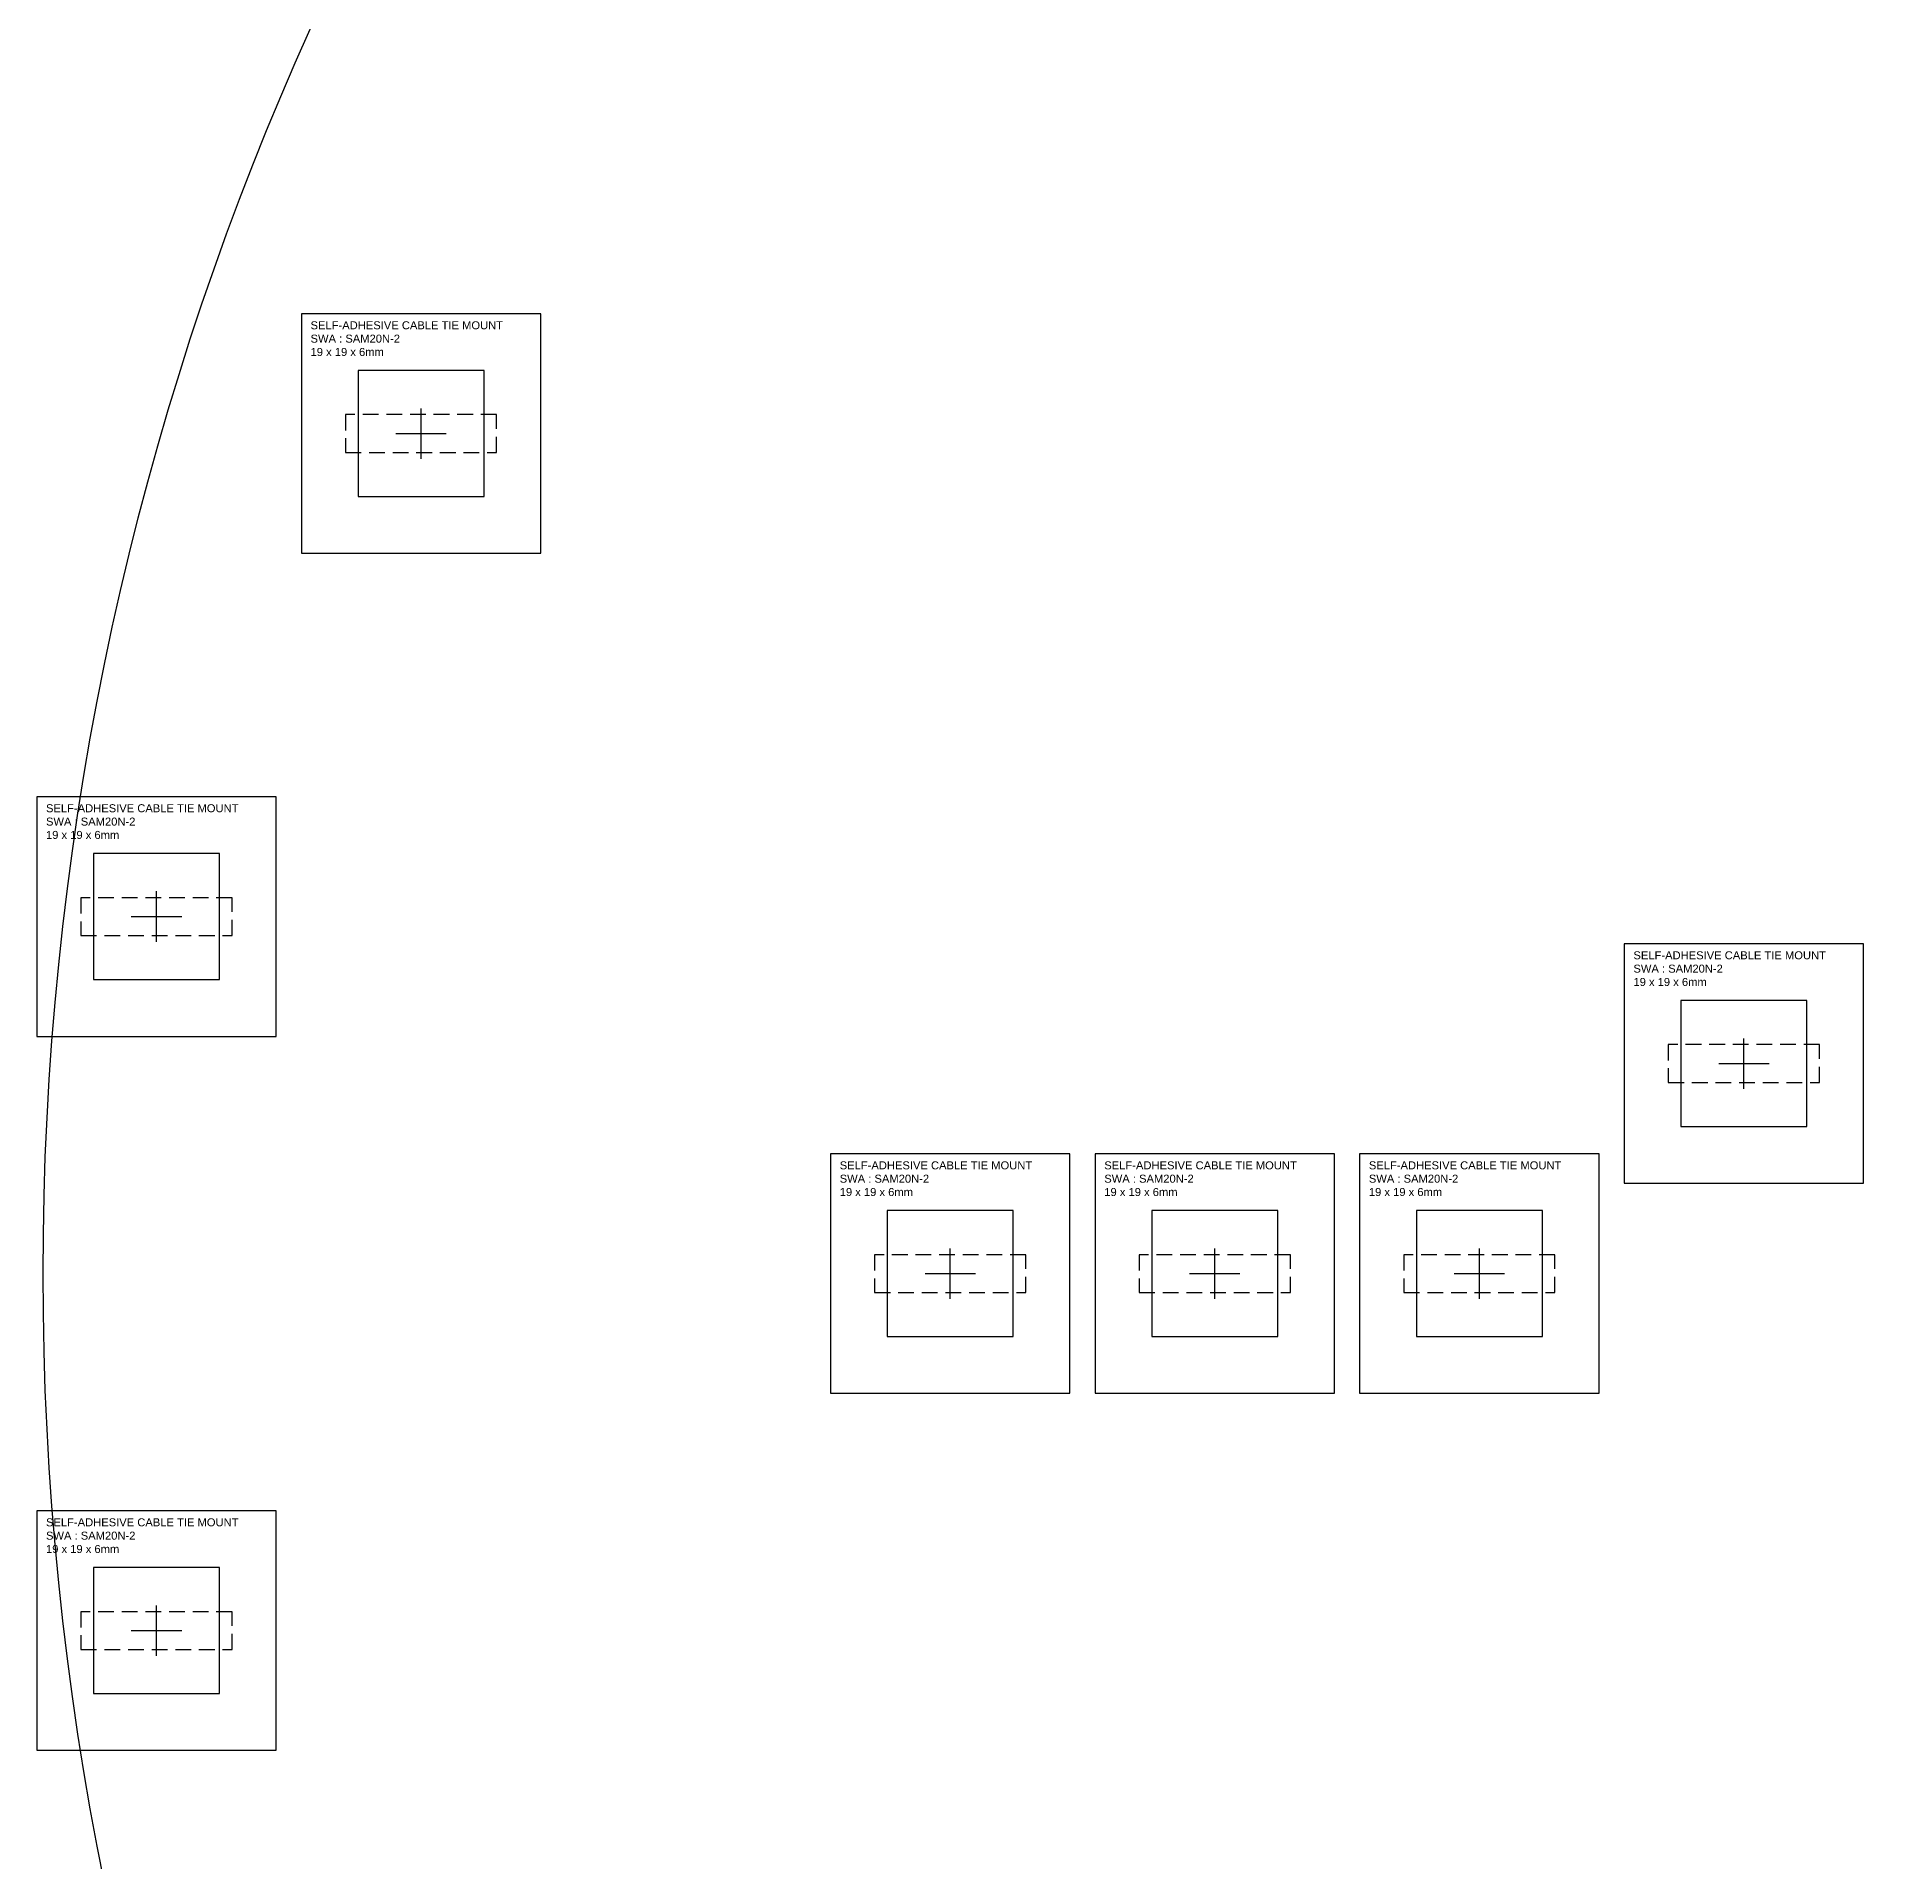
# Model space of a CAD drawing. Header units: millimetres. Extents: x 1440 to 4320, y -880 to 0.
# Drawn here: x 2639.5 to 2785.5, y -486.6 to -341.8 of the extents above; entities that cross this region are included whole.
import ezdxf

# ---------------------------------------------------------------- set-up
doc = ezdxf.new("R2010")
doc.units = ezdxf.units.MM
doc.header["$LTSCALE"] = 10
doc.header["$MEASUREMENT"] = 0
doc.linetypes.add('DASHED', pattern=[0.75, 0.5, -0.25])
doc.layers.add('Component', color=210, linetype='Continuous')
doc.layers.add('Outer Face', color=253, linetype='Continuous')
doc.styles.get("Standard").update_dxf_attribs({"font": 'arial.ttf'})

msp = doc.modelspace()

# ---------------------------------------------------------------- linework, layer by layer
at = {"layer": 'Component'}
for points in [[(2660.5, -363.83), (2660.5, -382.83), (2679.5, -382.83), (2679.5, -363.83)], [(2665, -368.33), (2665, -378.33), (2675, -378.33), (2675, -368.33)], [(2639.5, -402.17), (2639.5, -421.17), (2658.5, -421.17), (2658.5, -402.17)], [(2644, -406.67), (2644, -416.67), (2654, -416.67), (2654, -406.67)], [(2765.5, -413.83), (2765.5, -432.83), (2784.5, -432.83), (2784.5, -413.83)], [(2770, -418.33), (2770, -428.33), (2780, -428.33), (2780, -418.33)], [(2702.5, -430.5), (2702.5, -449.5), (2721.5, -449.5), (2721.5, -430.5)], [(2723.5, -430.5), (2723.5, -449.5), (2742.5, -449.5), (2742.5, -430.5)], [(2744.5, -430.5), (2744.5, -449.5), (2763.5, -449.5), (2763.5, -430.5)], [(2707, -435), (2707, -445), (2717, -445), (2717, -435)], [(2728, -435), (2728, -445), (2738, -445), (2738, -435)], [(2749, -435), (2749, -445), (2759, -445), (2759, -435)], [(2639.5, -458.83), (2639.5, -477.83), (2658.5, -477.83), (2658.5, -458.83)], [(2644, -463.33), (2644, -473.33), (2654, -473.33), (2654, -463.33)]]:
    msp.add_lwpolyline(points, close=True, dxfattribs=at)
at = {"layer": 'Component', "color": 252, "linetype": 'DASHED', "ltscale": 0.25}
for points in [[(2676, -371.83), (2664, -371.83), (2664, -374.83), (2676, -374.83)], [(2655, -410.17), (2643, -410.17), (2643, -413.17), (2655, -413.17)], [(2781, -421.83), (2769, -421.83), (2769, -424.83), (2781, -424.83)], [(2718, -438.5), (2706, -438.5), (2706, -441.5), (2718, -441.5)], [(2739, -438.5), (2727, -438.5), (2727, -441.5), (2739, -441.5)], [(2760, -438.5), (2748, -438.5), (2748, -441.5), (2760, -441.5)], [(2655, -466.83), (2643, -466.83), (2643, -469.83), (2655, -469.83)]]:
    msp.add_lwpolyline(points, close=True, dxfattribs=at)
at = {"layer": 'Component'}
for points in [[(2670, -375.34), (2670, -371.33)], [(2668, -373.33), (2672, -373.33)], [(2649, -413.67), (2649, -409.66)], [(2647, -411.67), (2651, -411.67)], [(2775, -425.34), (2775, -421.33)], [(2773, -423.33), (2777, -423.33)], [(2712, -442), (2712, -438)], [(2733, -442), (2733, -438)], [(2754, -442), (2754, -438)], [(2710, -440), (2714, -440)], [(2731, -440), (2735, -440)], [(2752, -440), (2756, -440)], [(2649, -470.34), (2649, -466.33)], [(2647, -468.33), (2651, -468.33)]]:
    msp.add_lwpolyline(points, dxfattribs=at)
at = {"layer": 'Outer Face'}
msp.add_circle((2880, -440), 240, dxfattribs=at)

# ---------------------------------------------------------------- texts
at = {"layer": 'Component', "char_height": 0.635, "width": 17.0886, "attachment_point": 1}
for insert in [(2661.23, -364.42), (2640.23, -402.75), (2766.23, -414.42), (2703.23, -431.09), (2724.23, -431.09), (2745.23, -431.09), (2640.23, -459.42)]:
    msp.add_mtext('SELF-ADHESIVE CABLE TIE MOUNT\\PSWA : SAM20N-2\\P19 x 19 x 6mm', dxfattribs=dict(at, insert=insert))

doc.saveas('drawing.dxf')
